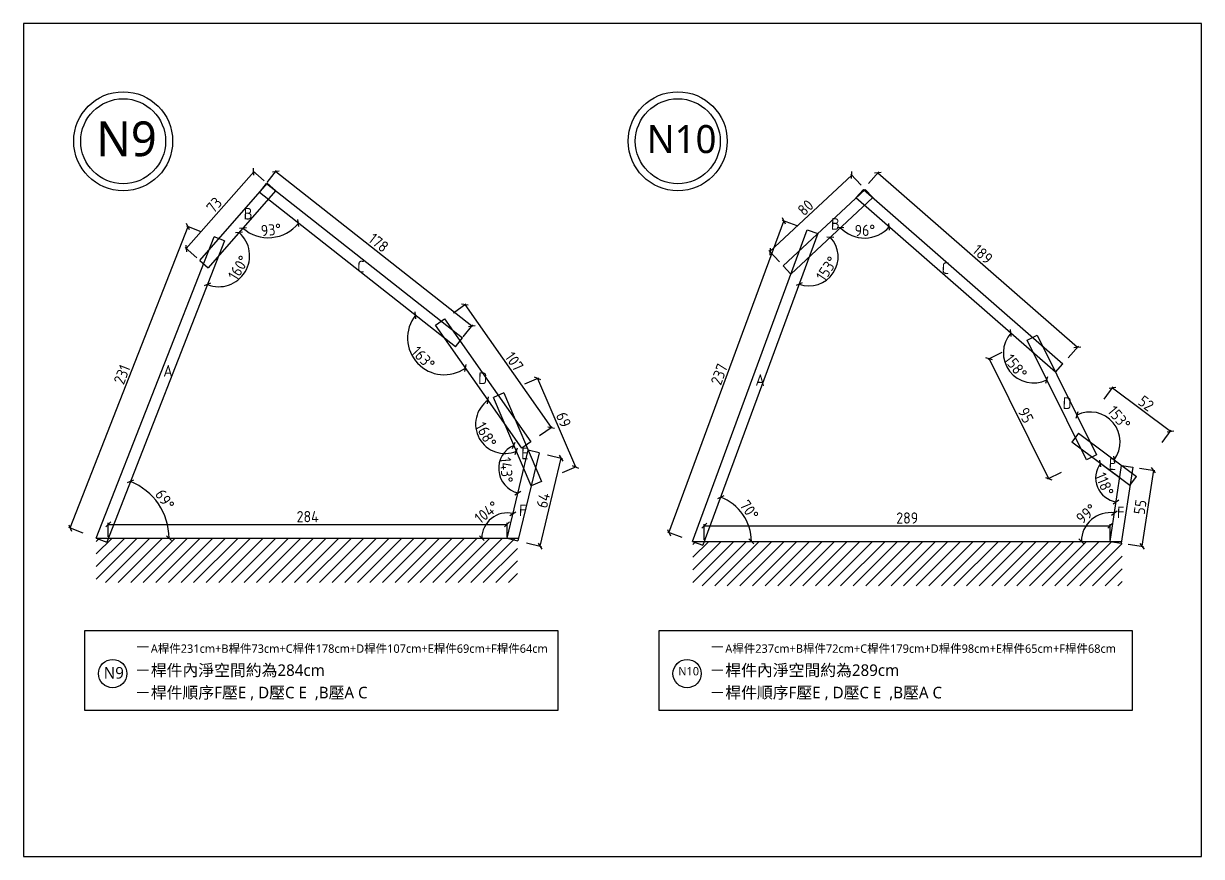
# Model space of a CAD drawing. Header units: centimetres. Extents: x -6116 to 16873, y -2889 to 4505.
# Drawn here: x -1205 to -365, y 2911 to 3505 of the extents above; entities that cross this region are included whole.
import ezdxf

# ---------------------------------------------------------------- set-up
doc = ezdxf.new("R2010")
doc.units = ezdxf.units.CM
for name, color, linetype in [('5', 5, 'Continuous'), ('D_wood木做櫃', 30, 'Continuous'), ('frame圖框', 34, 'Continuous'), ('hatch填實', 8, 'Continuous'), ('planting植栽', 95, 'Continuous')]:
    doc.layers.add(name, color=color, linetype=linetype)
doc.styles.get("Standard").update_dxf_attribs({"font": 'ISOCP.SHX', "bigfont": 'CHINESET.SHX'})
doc.dimstyles.new('AM_ISO', dxfattribs={"dimtxt": 3.5, "dimasz": 3.5, "dimexe": 1, "dimexo": 1, "dimgap": 1.5, "dimtad": 1, "dimdec": 0, "dimdsep": 46, "dimtxsty": 'Standard', "dimcen": 0, "dimclrd": 256, "dimclre": 256, "dimclrt": 2, "dimadec": 0, "dimazin": 2, "dimtp": 0.1, "dimtm": 0.1, "dimtfac": 0.71, "dimtdec": 0, "dimtmove": 0, "dimatfit": 3, "dimfxl": 1, "dimlwd": -1, "dimlwe": -1, "dimarcsym": 1})

# ---------------------------------------------------------------- blocks, each defined once
blk = doc.blocks.new('_Oblique')
at = {"color": 0, "linetype": 'ByBlock', "lineweight": -2}
blk.add_line((-0.5, -0.5), (0.5, 0.5), dxfattribs=at)
blk = doc.blocks.new('*D270')
at = {"layer": 'DEFPOINTS', "color": 0, "transparency": 16777216}
for p in [(-1088.1, 3360.07), (-1069.54, 3352.81), (-1153.54, 3137.87)]:
    blk.add_point(p, dxfattribs=at)
at = {"layer": 'hatch填實', "linetype": 'ByBlock', "transparency": 16777216}
for p, q in [((-1172.11, 3145.13), (-1088.1, 3360.07)), ((-1078.79, 3356.43), (-1089.03, 3360.43)), ((-1162.79, 3141.49), (-1173.04, 3145.49))]:
    blk.add_line(p, q, dxfattribs=at)
at = {"layer": 'hatch填實', "transparency": 16777216, "xscale": 3.5, "yscale": 3.5, "zscale": 3.5}
for p, rotation in [((-1088.1, 3360.07), 68.65306302561493), ((-1172.11, 3145.13), 248.653063025615)]:
    blk.add_blockref('_Oblique', p, dxfattribs=dict(at, rotation=rotation))
at = {"layer": 'hatch填實', "transparency": 16777216, "insert": (-1135.23, 3254.6), "char_height": 8, "attachment_point": 5, "rotation": 68.65306}
blk.add_mtext('231', dxfattribs=at)
blk = doc.blocks.new('_ArchTick')
at = {"color": 0, "linetype": 'ByBlock', "const_width": 0.15}
blk.add_lwpolyline([(-0.5, -0.5), (0.5, 0.5)], dxfattribs=at)
blk = doc.blocks.new('*D271')
at = {"layer": 'DEFPOINTS', "color": 0, "transparency": 16777216}
for p in [(-1041.22, 3399.22), (-1031.61, 3390.77), (-1079.78, 3335.99)]:
    blk.add_point(p, dxfattribs=at)
at = {"layer": 'hatch填實', "linetype": 'ByBlock', "transparency": 16777216}
for p, q in [((-1089.39, 3344.44), (-1041.22, 3399.22)), ((-1033.71, 3392.61), (-1041.97, 3399.88)), ((-1081.88, 3337.83), (-1090.14, 3345.1))]:
    blk.add_line(p, q, dxfattribs=at)
at = {"layer": 'hatch填實', "transparency": 16777216, "xscale": 3.5, "yscale": 3.5, "zscale": 3.5}
for p, rotation in [((-1041.22, 3399.22), 48.67288759639933), ((-1089.39, 3344.44), 228.6728875963993)]:
    blk.add_blockref('_Oblique', p, dxfattribs=dict(at, rotation=rotation))
at = {"layer": 'hatch填實', "transparency": 16777216, "insert": (-1069.43, 3375.46), "char_height": 8, "attachment_point": 5, "rotation": 48.67289}
blk.add_mtext('73', dxfattribs=at)
blk = doc.blocks.new('*D272')
at = {"layer": 'DEFPOINTS', "color": 0, "transparency": 16777216}
for p in [(-1032.24, 3390.71), (-885.67, 3289.23), (-892.41, 3280.66)]:
    blk.add_point(p, dxfattribs=at)
at = {"layer": 'hatch填實', "linetype": 'ByBlock', "transparency": 16777216}
for p, q in [((-1031.62, 3391.5), (-1024.89, 3400.06)), ((-1025.5, 3399.27), (-885.67, 3289.23)), ((-891.79, 3281.45), (-885.06, 3290.01))]:
    blk.add_line(p, q, dxfattribs=at)
at = {"layer": 'hatch填實', "transparency": 16777216, "xscale": 3.5, "yscale": 3.5, "zscale": 3.5}
for p, rotation in [((-1025.5, 3399.27), 141.7967910982317), ((-885.67, 3289.23), 321.7967910982317)]:
    blk.add_blockref('_Oblique', p, dxfattribs=dict(at, rotation=rotation))
at = {"layer": 'hatch填實', "transparency": 16777216, "insert": (-952.19, 3348.57), "char_height": 8, "attachment_point": 5, "rotation": 321.79679}
blk.add_mtext('178', dxfattribs=at)
blk = doc.blocks.new('*D273')
at = {"layer": 'DEFPOINTS', "color": 0, "transparency": 16777216}
for p in [(-905.12, 3294.28), (-829.17, 3216.81), (-843.6, 3206.67)]:
    blk.add_point(p, dxfattribs=at)
at = {"layer": 'hatch填實', "linetype": 'ByBlock', "transparency": 16777216}
for p, q in [((-898.87, 3298.67), (-889.87, 3304.99)), ((-890.69, 3304.42), (-829.17, 3216.81)), ((-837.35, 3211.06), (-828.35, 3217.38))]:
    blk.add_line(p, q, dxfattribs=at)
at = {"layer": 'hatch填實', "transparency": 16777216, "xscale": 3.5, "yscale": 3.5, "zscale": 3.5}
for p, rotation in [((-890.69, 3304.42), 125.0767142049679), ((-829.17, 3216.81), 305.0767142049679)]:
    blk.add_blockref('_Oblique', p, dxfattribs=dict(at, rotation=rotation))
at = {"layer": 'hatch填實', "transparency": 16777216, "insert": (-855.42, 3263.78), "char_height": 8, "attachment_point": 5, "rotation": 305.07671}
blk.add_mtext('107', dxfattribs=at)
blk = doc.blocks.new('*D274')
at = {"layer": 'DEFPOINTS', "color": 0, "transparency": 16777216}
for p in [(-862.95, 3241.43), (-811.86, 3188.68), (-836.02, 3178.37)]:
    blk.add_point(p, dxfattribs=at)
at = {"layer": 'hatch填實', "linetype": 'ByBlock', "transparency": 16777216}
for p, q in [((-847.99, 3247.82), (-837.88, 3252.14)), ((-838.8, 3251.75), (-811.86, 3188.68)), ((-821.06, 3184.76), (-810.94, 3189.08))]:
    blk.add_line(p, q, dxfattribs=at)
at = {"layer": 'hatch填實', "transparency": 16777216, "xscale": 3.5, "yscale": 3.5, "zscale": 3.5}
for p, rotation in [((-838.8, 3251.75), 113.1289699187246), ((-811.86, 3188.68), 293.1289699187246)]:
    blk.add_blockref('_Oblique', p, dxfattribs=dict(at, rotation=rotation))
at = {"layer": 'hatch填實', "transparency": 16777216, "insert": (-820.27, 3222.38), "char_height": 8, "attachment_point": 5, "rotation": 293.12897}
blk.add_mtext('69', dxfattribs=at)
blk = doc.blocks.new('*D275')
at = {"layer": 'DEFPOINTS', "color": 0, "transparency": 16777216}
for p in [(-837.72, 3198.7), (-821.89, 3194.89), (-852.82, 3136)]:
    blk.add_point(p, dxfattribs=at)
at = {"layer": 'hatch填實', "linetype": 'ByBlock', "transparency": 16777216}
for p, q in [((-836.99, 3132.19), (-821.89, 3194.89)), ((-831.62, 3197.23), (-820.92, 3194.66)), ((-846.71, 3134.53), (-836.02, 3131.96))]:
    blk.add_line(p, q, dxfattribs=at)
at = {"layer": 'hatch填實', "transparency": 16777216, "xscale": 3.5, "yscale": 3.5, "zscale": 3.5}
for p, rotation in [((-821.89, 3194.89), 76.46530008811908), ((-836.99, 3132.19), 256.4653000881191)]:
    blk.add_blockref('_Oblique', p, dxfattribs=dict(at, rotation=rotation))
at = {"layer": 'hatch填實', "transparency": 16777216, "insert": (-834.79, 3164.83), "char_height": 8, "attachment_point": 5, "rotation": 76.4653}
blk.add_mtext('64', dxfattribs=at)
blk = doc.blocks.new('*D276')
at = {"layer": 'DEFPOINTS', "color": 0, "transparency": 16777216}
for p in [(-1062.09, 3349.9), (-1105.04, 3154.72), (-1153.54, 3137.87), (-1146.09, 3134.96), (-852.37, 3137.87)]:
    blk.add_point(p, dxfattribs=at)
at = {"layer": 'hatch填實', "linetype": 'ByBlock', "transparency": 16777216}
blk.add_arc((-1144.95, 3137.87), 43.32, 360, 68.65256, dxfattribs=at)
at = {"layer": 'hatch填實', "transparency": 16777216, "xscale": 3.5, "yscale": 3.5, "zscale": 3.5}
for p, rotation in [((-1129.18, 3178.22), 158.6525627296825), ((-1101.63, 3137.87), 270)]:
    blk.add_blockref('_Oblique', p, dxfattribs=dict(at, rotation=rotation))
at = {"layer": 'hatch填實', "transparency": 16777216, "insert": (-1104.64, 3165.4), "char_height": 8, "attachment_point": 5, "rotation": 304.32628}
blk.add_mtext('69°', dxfattribs=at)
blk = doc.blocks.new('*D277')
at = {"layer": 'DEFPOINTS', "color": 0, "transparency": 16777216}
for p in [(-1025.6, 3385.48), (-1062.09, 3349.9), (-1073.78, 3330.71), (-1054.54, 3320.56), (-1146.09, 3134.96)]:
    blk.add_point(p, dxfattribs=at)
at = {"layer": 'hatch填實', "linetype": 'ByBlock', "transparency": 16777216}
blk.add_arc((-1066.24, 3339.28), 22.08, 248.65256, 48.6694, dxfattribs=at)
at = {"layer": 'hatch填實', "transparency": 16777216, "xscale": 3.5, "yscale": 3.5, "zscale": 3.5}
for p, rotation in [((-1051.66, 3355.86), 138.6694022175027), ((-1074.27, 3318.72), 158.6525627296824)]:
    blk.add_blockref('_Oblique', p, dxfattribs=dict(at, rotation=rotation))
at = {"layer": 'hatch填實', "transparency": 16777216, "insert": (-1052.08, 3330.66), "char_height": 8, "attachment_point": 5, "rotation": 58.66098}
blk.add_mtext('160°', dxfattribs=at)
blk = doc.blocks.new('*D278')
at = {"layer": 'DEFPOINTS', "color": 0, "transparency": 16777216}
for p in [(-1025.6, 3385.48), (-1037.19, 3384.42), (-1035.77, 3352.58), (-1073.78, 3330.71), (-897.36, 3274.37)]:
    blk.add_point(p, dxfattribs=at)
at = {"layer": 'hatch填實', "linetype": 'ByBlock', "transparency": 16777216}
blk.add_arc((-1030.89, 3379.47), 27.32, 228.6694, 321.79679, dxfattribs=at)
at = {"layer": 'hatch填實', "transparency": 16777216, "xscale": 3.5, "yscale": 3.5, "zscale": 3.5}
for p, rotation in [((-1048.94, 3358.95), 138.6694022175027), ((-1009.42, 3362.57), 51.7967910982354)]:
    blk.add_blockref('_Oblique', p, dxfattribs=dict(at, rotation=rotation))
at = {"layer": 'hatch填實', "transparency": 16777216, "insert": (-1028.9, 3357.73), "char_height": 8, "attachment_point": 5, "rotation": 5.2331}
blk.add_mtext('93°', dxfattribs=at)
blk = doc.blocks.new('*D279')
at = {"layer": 'DEFPOINTS', "color": 0, "transparency": 16777216}
for p in [(-1037.19, 3384.42), (-911.67, 3289.68), (-930.47, 3273.31), (-897.36, 3274.37), (-850.15, 3202.07)]:
    blk.add_point(p, dxfattribs=at)
at = {"layer": 'hatch填實', "linetype": 'ByBlock', "transparency": 16777216}
blk.add_arc((-905.32, 3280.63), 26.2, 141.79679, 305.07671, dxfattribs=at)
at = {"layer": 'hatch填實', "transparency": 16777216, "xscale": 3.5, "yscale": 3.5, "zscale": 3.5}
for p, rotation in [((-925.9, 3296.84), 51.79679109823534), ((-890.26, 3259.19), 35.07671420496586)]:
    blk.add_blockref('_Oblique', p, dxfattribs=dict(at, rotation=rotation))
at = {"layer": 'hatch填實', "transparency": 16777216, "insert": (-920.34, 3266.4), "char_height": 8, "attachment_point": 5, "rotation": 313.43675}
blk.add_mtext('163°', dxfattribs=at)
blk = doc.blocks.new('*D280')
at = {"layer": 'DEFPOINTS', "color": 0, "transparency": 16777216}
for p in [(-911.67, 3289.68), (-870.31, 3238.29), (-883.01, 3218.74), (-850.15, 3202.07), (-843.37, 3175.22)]:
    blk.add_point(p, dxfattribs=at)
at = {"layer": 'hatch填實', "linetype": 'ByBlock', "transparency": 16777216}
blk.add_arc((-862.13, 3219.14), 20.88, 125.07671, 293.12897, dxfattribs=at)
at = {"layer": 'hatch填實', "transparency": 16777216, "xscale": 3.5, "yscale": 3.5, "zscale": 3.5}
for p, rotation in [((-874.13, 3236.22), 35.07671420496592), ((-853.93, 3199.93), 23.12896991872578)]:
    blk.add_blockref('_Oblique', p, dxfattribs=dict(at, rotation=rotation))
at = {"layer": 'hatch填實', "transparency": 16777216, "insert": (-875.57, 3211.66), "char_height": 8, "attachment_point": 5, "rotation": 299.10284}
blk.add_mtext('168°', dxfattribs=at)
blk = doc.blocks.new('*D281')
at = {"layer": 'DEFPOINTS', "color": 0, "transparency": 16777216}
for p in [(-870.31, 3238.29), (-845.5, 3200.57), (-865.58, 3193.41), (-843.37, 3175.22), (-860.59, 3137.87)]:
    blk.add_point(p, dxfattribs=at)
at = {"layer": 'hatch填實', "linetype": 'ByBlock', "transparency": 16777216}
blk.add_arc((-848.64, 3187.55), 17.93, 113.12897, 256.4664, dxfattribs=at)
at = {"layer": 'hatch填實', "transparency": 16777216, "xscale": 3.5, "yscale": 3.5, "zscale": 3.5}
for p, rotation in [((-855.68, 3204.04), 23.12896991872564), ((-852.83, 3170.11), 346.4664011124859)]:
    blk.add_blockref('_Oblique', p, dxfattribs=dict(at, rotation=rotation))
at = {"layer": 'hatch填實', "transparency": 16777216, "insert": (-861.03, 3186.51), "char_height": 8, "attachment_point": 5, "rotation": 274.79769}
blk.add_mtext('143°', dxfattribs=at)
blk = doc.blocks.new('*D282')
at = {"layer": 'DEFPOINTS', "color": 0, "transparency": 16777216}
for p in [(-845.5, 3200.57), (-867.03, 3154.65), (-1153.54, 3137.87), (-860.59, 3137.87), (-852.37, 3137.87)]:
    blk.add_point(p, dxfattribs=at)
at = {"layer": 'hatch填實', "linetype": 'ByBlock', "transparency": 16777216}
blk.add_arc((-860.59, 3137.87), 17.97, 76.4664, 180, dxfattribs=at)
at = {"layer": 'hatch填實', "transparency": 16777216, "xscale": 3.5, "yscale": 3.5, "zscale": 3.5}
for p, rotation in [((-856.39, 3155.34), 346.466401112486), ((-878.56, 3137.87), 269.9999999999998)]:
    blk.add_blockref('_Oblique', p, dxfattribs=dict(at, rotation=rotation))
at = {"layer": 'hatch填實', "transparency": 16777216, "insert": (-875.12, 3156.31), "char_height": 8, "attachment_point": 5, "rotation": 38.2332}
blk.add_mtext('104°', dxfattribs=at)
blk = doc.blocks.new('*D283')
at = {"layer": 'DEFPOINTS', "color": 0, "transparency": 16777216}
for p in [(-860.59, 3147.71), (-1144.95, 3137.87), (-860.59, 3137.87)]:
    blk.add_point(p, dxfattribs=at)
at = {"layer": 'hatch填實', "linetype": 'ByBlock', "transparency": 16777216}
for p, q in [((-1144.95, 3138.87), (-1144.95, 3148.71)), ((-1144.95, 3147.71), (-860.59, 3147.71)), ((-860.59, 3138.87), (-860.59, 3148.71))]:
    blk.add_line(p, q, dxfattribs=at)
at = {"layer": 'hatch填實', "transparency": 16777216, "xscale": 3.5, "yscale": 3.5, "zscale": 3.5, "rotation": 180}
blk.add_blockref('_Oblique', (-1144.95, 3147.71), dxfattribs=at)
at = {"layer": 'hatch填實', "transparency": 16777216, "xscale": 3.5, "yscale": 3.5, "zscale": 3.5}
blk.add_blockref('_Oblique', (-860.59, 3147.71), dxfattribs=at)
at = {"layer": 'hatch填實', "transparency": 16777216, "insert": (-1002.77, 3153.21), "char_height": 8, "attachment_point": 5}
blk.add_mtext('284', dxfattribs=at)
blk = doc.blocks.new('*D284')
at = {"layer": 'DEFPOINTS', "color": 0, "transparency": 16777216}
for p in [(-663.12, 3364.02), (-646.47, 3357.88), (-728.44, 3135.55)]:
    blk.add_point(p, dxfattribs=at)
at = {"layer": 'hatch填實', "linetype": 'ByBlock', "transparency": 16777216}
for p, q in [((-745.09, 3141.69), (-663.12, 3364.02)), ((-653.74, 3360.56), (-664.06, 3364.36)), ((-735.71, 3138.23), (-746.03, 3142.04))]:
    blk.add_line(p, q, dxfattribs=at)
at = {"layer": 'hatch填實', "transparency": 16777216, "xscale": 3.5, "yscale": 3.5, "zscale": 3.5}
for p, rotation in [((-663.12, 3364.02), 69.76108350069946), ((-745.09, 3141.69), 249.7610835006995)]:
    blk.add_blockref('_Oblique', p, dxfattribs=dict(at, rotation=rotation))
at = {"layer": 'hatch填實', "transparency": 16777216, "insert": (-709.27, 3254.76), "char_height": 8, "attachment_point": 5, "rotation": 69.76108}
blk.add_mtext('237', dxfattribs=at)
blk = doc.blocks.new('*D285')
at = {"layer": 'DEFPOINTS', "color": 0, "transparency": 16777216}
for p in [(-614.8, 3396.82), (-605.26, 3386.61), (-663.6, 3332.08)]:
    blk.add_point(p, dxfattribs=at)
at = {"layer": 'hatch填實', "linetype": 'ByBlock', "transparency": 16777216}
for p, q in [((-673.14, 3342.28), (-614.8, 3396.82)), ((-607.97, 3389.51), (-615.48, 3397.55)), ((-666.31, 3334.98), (-673.82, 3343.02))]:
    blk.add_line(p, q, dxfattribs=at)
at = {"layer": 'hatch填實', "transparency": 16777216, "xscale": 3.5, "yscale": 3.5, "zscale": 3.5}
for p, rotation in [((-614.8, 3396.82), 43.06659173163189), ((-673.14, 3342.28), 223.0665917316319)]:
    blk.add_blockref('_Oblique', p, dxfattribs=dict(at, rotation=rotation))
at = {"layer": 'hatch填實', "transparency": 16777216, "insert": (-647.72, 3373.57), "char_height": 8, "attachment_point": 5, "rotation": 43.06659}
blk.add_mtext('80', dxfattribs=at)
blk = doc.blocks.new('*D286')
at = {"layer": 'DEFPOINTS', "color": 0, "transparency": 16777216}
for p in [(-606.46, 3386.59), (-453.82, 3274.1), (-464.15, 3262.28)]:
    blk.add_point(p, dxfattribs=at)
at = {"layer": 'hatch填實', "linetype": 'ByBlock', "transparency": 16777216}
for p, q in [((-602.71, 3390.89), (-595.48, 3399.17)), ((-596.13, 3398.42), (-453.82, 3274.1)), ((-460.39, 3266.57), (-453.16, 3274.85))]:
    blk.add_line(p, q, dxfattribs=at)
at = {"layer": 'hatch填實', "transparency": 16777216, "xscale": 3.5, "yscale": 3.5, "zscale": 3.5}
for p, rotation in [((-596.13, 3398.42), 138.8618927007408), ((-453.82, 3274.1), 318.8618927007408)]:
    blk.add_blockref('_Oblique', p, dxfattribs=dict(at, rotation=rotation))
at = {"layer": 'hatch填實', "transparency": 16777216, "insert": (-521.36, 3340.4), "char_height": 8, "attachment_point": 5, "rotation": 318.86189}
blk.add_mtext('189', dxfattribs=at)
blk = doc.blocks.new('*D287')
at = {"layer": 'DEFPOINTS', "color": 0, "transparency": 16777216}
for p in [(-414.38, 3188.6), (-422.59, 3134.35), (-407.77, 3132.11)]:
    blk.add_point(p, dxfattribs=at)
at = {"layer": 'hatch填實', "linetype": 'ByBlock', "transparency": 16777216}
for p, q in [((-409.44, 3187.86), (-398.57, 3186.21)), ((-399.56, 3186.36), (-407.77, 3132.11)), ((-417.66, 3133.6), (-406.78, 3131.96))]:
    blk.add_line(p, q, dxfattribs=at)
at = {"layer": 'hatch填實', "transparency": 16777216, "xscale": 3.5, "yscale": 3.5, "zscale": 3.5}
for p, rotation in [((-399.56, 3186.36), 81.39375573321709), ((-407.77, 3132.11), 261.3937557332171)]:
    blk.add_blockref('_Oblique', p, dxfattribs=dict(at, rotation=rotation))
at = {"layer": 'hatch填實', "transparency": 16777216, "insert": (-409.1, 3160.06), "char_height": 8, "attachment_point": 5, "rotation": 81.39376}
blk.add_mtext('55', dxfattribs=at)
blk = doc.blocks.new('*D315')
at = {"layer": 'DEFPOINTS', "color": 0, "transparency": 16777216}
for p in [(-638.96, 3355.11), (-689.07, 3148.8), (-728.44, 3135.55), (-422.41, 3135.55), (-720.94, 3132.78)]:
    blk.add_point(p, dxfattribs=at)
at = {"layer": 'hatch填實', "linetype": 'ByBlock', "transparency": 16777216}
blk.add_arc((-719.92, 3135.55), 33.57, 0, 69.76063, dxfattribs=at)
at = {"layer": 'hatch填實', "transparency": 16777216, "xscale": 3.5, "yscale": 3.5, "zscale": 3.5}
for p, rotation in [((-708.3, 3167.05), 159.7606314738951), ((-686.35, 3135.55), 270.0000000000003)]:
    blk.add_blockref('_Oblique', p, dxfattribs=dict(at, rotation=rotation))
at = {"layer": 'hatch填實', "transparency": 16777216, "insert": (-687.87, 3157.89), "char_height": 8, "attachment_point": 5, "rotation": 304.88032}
blk.add_mtext('70°', dxfattribs=at)
blk = doc.blocks.new('*D316')
at = {"layer": 'DEFPOINTS', "color": 0, "transparency": 16777216}
for p in [(-599.79, 3380.77), (-638.96, 3355.11), (-658.14, 3326.24), (-634.53, 3320.68), (-720.94, 3132.78)]:
    blk.add_point(p, dxfattribs=at)
at = {"layer": 'hatch填實', "linetype": 'ByBlock', "transparency": 16777216}
blk.add_arc((-645.12, 3338.4), 20.64, 249.76063, 43.06659, dxfattribs=at)
at = {"layer": 'hatch填實', "transparency": 16777216, "xscale": 3.5, "yscale": 3.5, "zscale": 3.5}
for p, rotation in [((-630.04, 3352.49), 133.0665917316361), ((-652.26, 3319.03), 159.760631473895)]:
    blk.add_blockref('_Oblique', p, dxfattribs=dict(at, rotation=rotation))
at = {"layer": 'hatch填實', "transparency": 16777216, "insert": (-632.51, 3330.02), "char_height": 8, "attachment_point": 5, "rotation": 56.41361}
blk.add_mtext('153°', dxfattribs=at)
blk = doc.blocks.new('*D317')
at = {"layer": 'DEFPOINTS', "color": 0, "transparency": 16777216}
for p in [(-611.73, 3380.57), (-599.79, 3380.77), (-611.73, 3352.67), (-658.14, 3326.24), (-469.41, 3256.25)]:
    blk.add_point(p, dxfattribs=at)
at = {"layer": 'hatch填實', "linetype": 'ByBlock', "transparency": 16777216}
blk.add_arc((-605.67, 3375.27), 23.4, 223.06659, 318.86322, dxfattribs=at)
at = {"layer": 'hatch填實', "transparency": 16777216, "xscale": 3.5, "yscale": 3.5, "zscale": 3.5}
for p, rotation in [((-622.77, 3359.29), 133.0665917316362), ((-588.05, 3359.88), 48.8632225870367)]:
    blk.add_blockref('_Oblique', p, dxfattribs=dict(at, rotation=rotation))
at = {"layer": 'hatch填實', "transparency": 16777216, "insert": (-605.37, 3357.38), "char_height": 8, "attachment_point": 5, "rotation": 0.96491}
blk.add_mtext('96°', dxfattribs=at)
blk = doc.blocks.new('*D318')
at = {"layer": 'DEFPOINTS', "color": 0, "transparency": 16777216}
for p in [(-611.73, 3380.57), (-489.72, 3279.16), (-506.21, 3265.81), (-469.41, 3256.25), (-447.3, 3193.76)]:
    blk.add_point(p, dxfattribs=at)
at = {"layer": 'hatch填實', "linetype": 'ByBlock', "transparency": 16777216}
blk.add_arc((-485.19, 3270.04), 21.44, 138.86322, 296.41572, dxfattribs=at)
at = {"layer": 'hatch填實', "transparency": 16777216, "xscale": 3.5, "yscale": 3.5, "zscale": 3.5}
for p, rotation in [((-501.34, 3284.14), 48.86322258703654), ((-475.65, 3250.84), 26.41571891752334)]:
    blk.add_blockref('_Oblique', p, dxfattribs=dict(at, rotation=rotation))
at = {"layer": 'hatch填實', "transparency": 16777216, "insert": (-497.81, 3260.3), "char_height": 8, "attachment_point": 5, "rotation": 307.63947}
blk.add_mtext('158°', dxfattribs=at)
blk = doc.blocks.new('*D319')
at = {"layer": 'DEFPOINTS', "color": 0, "transparency": 16777216}
for p in [(-482.56, 3282.72), (-452.95, 3212.69), (-424.05, 3211.81), (-440.14, 3197.32), (-411.59, 3181.81)]:
    blk.add_point(p, dxfattribs=at)
at = {"layer": 'hatch填實', "linetype": 'ByBlock', "transparency": 16777216}
blk.add_arc((-444.72, 3206.54), 21.32, 323.25717, 116.41408, dxfattribs=at)
at = {"layer": 'hatch填實', "transparency": 16777216, "xscale": 3.5, "yscale": 3.5, "zscale": 3.5}
for p, rotation in [((-454.2, 3225.64), 206.4140820538468), ((-427.63, 3193.78), 233.2571672656167)]:
    blk.add_blockref('_Oblique', p, dxfattribs=dict(at, rotation=rotation))
at = {"layer": 'hatch填實', "transparency": 16777216, "insert": (-424.12, 3223.72), "char_height": 8, "attachment_point": 5, "rotation": 309.83562}
blk.add_mtext('153°', dxfattribs=at)
blk = doc.blocks.new('*D320')
at = {"layer": 'DEFPOINTS', "color": 0, "transparency": 16777216}
for p in [(-452.95, 3212.69), (-387.46, 3214.14), (-411.59, 3181.81)]:
    blk.add_point(p, dxfattribs=at)
at = {"layer": 'hatch填實', "linetype": 'ByBlock', "transparency": 16777216}
for p, q in [((-434.8, 3237), (-428.22, 3245.82)), ((-428.82, 3245.02), (-387.46, 3214.14)), ((-393.44, 3206.13), (-386.86, 3214.94))]:
    blk.add_line(p, q, dxfattribs=at)
at = {"layer": 'hatch填實', "transparency": 16777216, "xscale": 3.5, "yscale": 3.5, "zscale": 3.5}
for p, rotation in [((-428.82, 3245.02), 143.2571672656147), ((-387.46, 3214.14), 323.2571672656147)]:
    blk.add_blockref('_Oblique', p, dxfattribs=dict(at, rotation=rotation))
at = {"layer": 'hatch填實', "transparency": 16777216, "insert": (-404.85, 3233.99), "char_height": 8, "attachment_point": 5, "rotation": 323.25717}
blk.add_mtext('52', dxfattribs=at)
blk = doc.blocks.new('*D321')
at = {"layer": 'DEFPOINTS', "color": 0, "transparency": 16777216}
for p in [(-422.29, 3189.8), (-438.93, 3154.25), (-728.44, 3135.55), (-430.5, 3135.55), (-422.41, 3135.55)]:
    blk.add_point(p, dxfattribs=at)
at = {"layer": 'hatch填實', "linetype": 'ByBlock', "transparency": 16777216}
blk.add_arc((-430.5, 3135.55), 20.52, 81.39449, 180, dxfattribs=at)
at = {"layer": 'hatch填實', "transparency": 16777216, "xscale": 3.5, "yscale": 3.5, "zscale": 3.5}
for p, rotation in [((-427.43, 3155.84), 351.3944913140194), ((-451.02, 3135.55), 270.0000000000004)]:
    blk.add_blockref('_Oblique', p, dxfattribs=dict(at, rotation=rotation))
at = {"layer": 'hatch填實', "transparency": 16777216, "insert": (-447.47, 3155.28), "char_height": 8, "attachment_point": 5, "rotation": 40.69725}
blk.add_mtext('99°', dxfattribs=at)
blk = doc.blocks.new('*D322')
at = {"layer": 'DEFPOINTS', "color": 0, "transparency": 16777216}
for p in [(-457.74, 3206.28), (-422.29, 3189.8), (-440.82, 3180.04), (-416.38, 3175.4), (-430.5, 3135.55)]:
    blk.add_point(p, dxfattribs=at)
at = {"layer": 'hatch填實', "linetype": 'ByBlock', "transparency": 16777216}
blk.add_arc((-423.65, 3180.83), 17.19, 143.26122, 261.39449, dxfattribs=at)
at = {"layer": 'hatch填實', "transparency": 16777216, "xscale": 3.5, "yscale": 3.5, "zscale": 3.5}
for p, rotation in [((-437.42, 3191.11), 53.26122111215319), ((-426.22, 3163.84), 351.3944913140191)]:
    blk.add_blockref('_Oblique', p, dxfattribs=dict(at, rotation=rotation))
at = {"layer": 'hatch填實', "transparency": 16777216, "insert": (-434.46, 3176.39), "char_height": 8, "attachment_point": 5, "rotation": 292.32786}
blk.add_mtext('118°', dxfattribs=at)
blk = doc.blocks.new('*D323')
at = {"layer": 'DEFPOINTS', "color": 0, "transparency": 16777216}
for p in [(-430.5, 3146.73), (-719.92, 3135.55), (-430.5, 3135.55)]:
    blk.add_point(p, dxfattribs=at)
at = {"layer": 'hatch填實', "linetype": 'ByBlock', "transparency": 16777216}
for p, q in [((-719.92, 3136.74), (-719.92, 3147.74)), ((-719.92, 3146.74), (-430.5, 3146.73)), ((-430.5, 3136.73), (-430.5, 3147.73))]:
    blk.add_line(p, q, dxfattribs=at)
at = {"layer": 'hatch填實', "transparency": 16777216, "xscale": 3.5, "yscale": 3.5, "zscale": 3.5}
for p, rotation in [((-719.92, 3146.74), 179.9990239231315), ((-430.5, 3146.73), 359.9990239231316)]:
    blk.add_blockref('_Oblique', p, dxfattribs=dict(at, rotation=rotation))
at = {"layer": 'hatch填實', "transparency": 16777216, "insert": (-575.21, 3152.24), "char_height": 8, "attachment_point": 5, "rotation": 359.99902}
blk.add_mtext('289', dxfattribs=at)
blk = doc.blocks.new('*D347')
at = {"layer": 'DEFPOINTS', "color": 0, "transparency": 16777216}
for p in [(-489.72, 3279.16), (-447.3, 3193.76), (-474.34, 3180.34)]:
    blk.add_point(p, dxfattribs=at)
at = {"layer": 'hatch填實', "linetype": 'ByBlock', "transparency": 16777216}
for p, q in [((-507.8, 3270.18), (-517.65, 3265.29)), ((-516.76, 3265.73), (-474.34, 3180.34)), ((-465.38, 3184.78), (-475.23, 3179.89))]:
    blk.add_line(p, q, dxfattribs=at)
at = {"layer": 'hatch填實', "transparency": 16777216, "xscale": 3.5, "yscale": 3.5, "zscale": 3.5}
for p, rotation in [((-516.76, 3265.73), 116.4157189175233), ((-474.34, 3180.34), 296.4157189175233)]:
    blk.add_blockref('_Oblique', p, dxfattribs=dict(at, rotation=rotation))
at = {"layer": 'hatch填實', "transparency": 16777216, "insert": (-490.62, 3225.48), "char_height": 8, "attachment_point": 5, "rotation": 296.41572}
blk.add_mtext('95', dxfattribs=at)

msp = doc.modelspace()

# ---------------------------------------------------------------- hatches: boundary and pattern name
at = {"layer": 'planting植栽'}
h = msp.add_hatch(dxfattribs=at)
h.set_pattern_fill('ANSI31', color=256, scale=2)
h.set_pattern_definition([(45, (-1499.997, 2555.62), (-4.49013, 4.49013), [])])
h.paths.add_polyline_path([(-1153.54365, 3137.87243), (-853.17804, 3137.87243), (-853.17804, 3106.24767), (-1153.54365, 3106.24767)])
h = msp.add_hatch(dxfattribs=at)
h.set_pattern_fill('ANSI31', color=256, scale=2)
h.set_pattern_definition([(45, (-1074.5116, 2553.3), (-4.49013, 4.49013), [])])
h.paths.add_polyline_path([(-728.05832, 3135.55257), (-421.98018, 3135.55257), (-421.98018, 3103.92781), (-728.05832, 3103.92781)])

# ---------------------------------------------------------------- linework, layer by layer
for p, q in [((-905.30736, 3280.62717), (-905.30736, 3280.62224)), ((-436.8342, 3190.67107), (-436.83105, 3190.66474)), ((-415.0228, 3184.37234), (-415.0228, 3184.36741))]:
    msp.add_line(p, q)
at = {"layer": '5', "linetype": 'ByBlock'}
for points in [[(-1161.73156, 3072.10047), (-824.44595, 3072.10047), (-824.44595, 3014.95072), (-1161.73156, 3014.95072)], [(-752.05839, 3072.10047), (-414.77278, 3072.10047), (-414.77278, 3014.95072), (-752.05839, 3014.95072)]]:
    msp.add_lwpolyline(points, close=True, dxfattribs=at)
at = {"layer": '5', "color": 1, "linetype": 'ByBlock'}
for radius in [35.27331, 30.27331]:
    msp.add_circle((-1134.32225, 3420.95512), radius, dxfattribs=at)
at = {"layer": '5', "linetype": 'ByBlock'}
for centre, radius in [((-738.82163, 3420.95512), 35.27331), ((-738.82163, 3420.95512), 30.27331), ((-1141.82794, 3041.26821), 10.0911), ((-732.15477, 3041.26821), 10.0911)]:
    msp.add_circle(centre, radius, dxfattribs=at)
at = {"layer": 'D_wood木做櫃'}
for p, q in [((-1079.78201, 3335.99085), (-1031.61083, 3390.77065)), ((-1025.60073, 3385.48496), (-1073.77524, 3330.70809)), ((-1037.19288, 3384.4228), (-1032.24259, 3390.71246)), ((-1032.24259, 3390.71246), (-892.41224, 3280.66414)), ((-1025.60073, 3385.48496), (-1031.61083, 3390.77065)), ((-663.59872, 3332.07888), (-605.25937, 3386.61539)), ((-611.72978, 3380.56675), (-606.46421, 3386.5947)), ((-606.46421, 3386.5947), (-464.14574, 3262.2756)), ((-599.79377, 3380.76788), (-605.25937, 3386.61539)), ((-897.36237, 3274.37437), (-1037.19288, 3384.4228)), ((-599.79377, 3380.76788), (-658.13636, 3326.23563)), ((-469.40843, 3256.25096), (-611.72978, 3380.56675)), ((-1153.54365, 3137.87243), (-1069.53829, 3352.8143)), ((-1062.08539, 3349.90149), (-1069.53839, 3352.81434)), ((-728.44167, 3135.55115), (-646.46996, 3357.87763)), ((-638.96217, 3355.1095), (-720.93565, 3132.78361)), ((-646.46984, 3357.87758), (-638.96217, 3355.1095)), ((-1062.08539, 3349.90149), (-1146.09255, 3134.96026)), ((-1079.78201, 3335.99085), (-1073.77479, 3330.70769)), ((-1066.24026, 3339.27575), (-1066.24026, 3339.27082)), ((-645.12645, 3338.39587), (-645.12645, 3338.39094)), ((-658.13636, 3326.23563), (-663.59872, 3332.07888)), ((-911.67112, 3289.68368), (-905.1207, 3294.28304)), ((-905.1207, 3294.28304), (-843.60419, 3206.67122)), ((-850.15061, 3202.07429), (-911.6706, 3289.68404)), ((-897.36237, 3274.37437), (-892.41517, 3280.66041)), ((-489.72263, 3279.15945), (-482.55531, 3282.71954)), ((-447.30312, 3193.76474), (-489.72263, 3279.15945)), ((-482.55559, 3282.7194), (-440.13862, 3197.32368)), ((-485.18667, 3270.03304), (-485.18667, 3270.02811)), ((-469.40843, 3256.25096), (-464.14574, 3262.2756)), ((-862.95307, 3241.43178), (-870.31188, 3238.28858)), ((-843.3748, 3175.22387), (-870.31188, 3238.28858)), ((-862.95203, 3241.43222), (-836.01851, 3178.36599)), ((-452.95464, 3212.69), (-457.74185, 3206.27653)), ((-452.95464, 3212.69), (-411.59436, 3181.81287)), ((-860.59466, 3137.87243), (-845.50258, 3200.57344)), ((-843.60357, 3206.67165), (-850.15061, 3202.07429)), ((-837.7236, 3198.70104), (-845.50258, 3200.57344)), ((-416.37953, 3175.40309), (-457.74154, 3206.27695)), ((-451.03193, 3201.2712), (-451.03193, 3201.26627)), ((-423.65071, 3180.82508), (-451.03193, 3201.26627)), ((-837.7234, 3198.70099), (-852.81671, 3136.00013)), ((-440.13862, 3197.32368), (-447.30293, 3193.76483)), ((-840.24009, 3188.25104), (-840.24009, 3188.24611)), ((-430.50295, 3135.54622), (-422.29258, 3189.79952)), ((-414.38187, 3188.60226), (-422.59294, 3134.34906)), ((-422.29258, 3189.79952), (-414.38187, 3188.60226)), ((-836.01795, 3178.36623), (-843.3748, 3175.22387)), ((-423.65071, 3180.82508), (-423.65004, 3180.82951)), ((-416.37953, 3175.40309), (-411.59436, 3181.81287)), ((-1153.54365, 3137.87243), (-1146.09255, 3134.96026)), ((-860.59466, 3137.87243), (-852.81671, 3136.00013)), ((-728.44167, 3135.55115), (-720.93731, 3132.78423)), ((-430.50295, 3135.54622), (-422.59294, 3134.34906))]:
    msp.add_line(p, q, dxfattribs=at)
at = {"layer": 'frame圖框'}
msp.add_lwpolyline([(-1205.37703, 3504.87243), (-1205.37703, 2910.87243), (-365.37703, 2910.87243), (-365.37703, 3504.87243)], close=True, dxfattribs=at)
at = {"layer": 'hatch填實'}
for p, q in [((-1153.54365, 3137.87243), (-852.36601, 3137.87243)), ((-728.44167, 3135.55115), (-422.41101, 3135.55115))]:
    msp.add_line(p, q, dxfattribs=at)

# ---------------------------------------------------------------- texts
at = {"layer": '5', "linetype": 'ByBlock', "attachment_point": 1}
for s, insert, char_height in [('{\\fMicrosoft JhengHei|b0|i0|c136|p34;N9}', (-1153.43956, 3435.12114), 24.8271142), ('{\\fMicrosoft JhengHei|b0|i0|c136|p34;N10}', (-760.84374, 3432.48215), 20), ('{\\fMicrosoft JhengHei|b0|i0|c136|p34;－\\H0.72501x;A桿件231cm+B桿件73cm+C桿件178cm+D桿件107cm+E桿件69cm+F桿件64cm}', (-1125.90716, 3064.37467), 8.2757047), ('{\\fMicrosoft JhengHei|b0|i0|c136|p34;－\\H0.72501x;A桿件237cm+B桿件72cm+C桿件179cm+D桿件98cm+E桿件65cm+F桿件68cm}', (-716.23399, 3064.37467), 8.2757047), ('{\\fMicrosoft JhengHei|b0|i0|c136|p34;－桿件內淨空間約為284cm}', (-1125.90716, 3047.83999), 8.2757047), ('{\\fMicrosoft JhengHei|b0|i0|c136|p34;－桿件內淨空間約為289cm}', (-716.23399, 3047.83999), 8.2757047), ('{\\fMicrosoft JhengHei|b0|i0|c136|p34;－桿件順序F壓E , D壓C E  ,B壓A C}', (-1125.90716, 3031.87832), 8.2757047), ('{\\fMicrosoft JhengHei|b0|i0|c136|p34;－桿件順序F壓E , D壓C E  ,B壓A C}', (-716.23399, 3031.87832), 8.2757047)]:
    msp.add_mtext(s, dxfattribs=dict(at, insert=insert, char_height=char_height))
at = {"layer": '5', "linetype": 'ByBlock', "char_height": 8.2757, "attachment_point": 1, "rotation": 358.34569937}
for s, insert in [('B', (-1048.24326, 3373.4627)), ('B', (-629.44822, 3366.16133)), ('C', (-967.29077, 3335.83164)), ('C', (-550.50035, 3334.6599)), ('A', (-1105.53505, 3261.39878)), ('D', (-881.00473, 3256.156)), ('A', (-683.29409, 3254.86354)), ('D', (-464.23519, 3238.35114)), ('E', (-850.33625, 3202.46197)), ('E', (-431.37695, 3194.84761)), ('F', (-851.92947, 3161.85771)), ('F', (-425.51013, 3160.39986))]:
    msp.add_mtext(s, dxfattribs=dict(at, insert=insert))
at = {"layer": '5', "linetype": 'ByBlock', "width": 13.3778984, "attachment_point": 1}
for s, insert, char_height in [('{\\fMicrosoft JhengHei|b0|i0|c136|p34;N9}', (-1148.20038, 3045.99021), 8.2757047), ('{\\fMicrosoft JhengHei|b0|i0|c136|p34;N10}', (-738.52721, 3045.99021), 6)]:
    msp.add_mtext(s, dxfattribs=dict(at, insert=insert, char_height=char_height))

# ---------------------------------------------------------------- dimensions: what is measured, and where the dimension line sits
at = {"layer": 'hatch填實'}
for p1, p2, distance, picture, middle in [((-1079.78201, 3335.99085), (-1031.61083, 3390.77065), 12.79059, '*D271', (-1069.43177, 3375.45907)), ((-1032.24259, 3390.71246), (-892.41224, 3280.66414), 10.89558, '*D272', (-952.18753, 3348.57231)), ((-663.59872, 3332.07888), (-605.25574, 3386.6115), 13.96994, '*D285', (-647.72223, 3373.56915)), ((-606.46421, 3386.5947), (-464.14574, 3262.2756), 15.70208, '*D286', (-521.35663, 3340.40298)), ((-1153.54365, 3137.87243), (-1069.53839, 3352.81434), 19.92873, '*D270', (-1135.2259, 3254.60009)), ((-728.44167, 3135.55115), (-646.46996, 3357.87763), 17.74803, '*D284', (-709.26921, 3254.75698)), ((-905.1207, 3294.28304), (-843.60088, 3206.67354), 17.63863, '*D273', (-855.42452, 3263.77543)), ((-489.72263, 3279.15945), (-447.30312, 3193.76474), -30.18685, '*D347', (-490.62217, 3225.47939)), ((-862.95307, 3241.43178), (-836.01599, 3178.36706), 26.26614, '*D274', (-820.27165, 3222.37723)), ((-452.95464, 3212.69), (-411.59436, 3181.81287), 40.34259, '*D320', (-404.84988, 3233.98704)), ((-852.81671, 3136.00013), (-837.7234, 3198.70099), -16.28117, '*D275', (-834.7883, 3164.8274)), ((-414.38187, 3188.60226), (-422.59294, 3134.34906), 14.99345, '*D287', (-409.10086, 3160.05503)), ((-719.91524, 3135.55115), (-430.50295, 3135.54622), 11.18769, '*D323', (-575.20881, 3152.23716))]:
    dim = msp.add_aligned_dim(p1=p1, p2=p2, distance=distance, dimstyle='AM_ISO', override={"dimtxt": 8, "dimblk": 'Oblique', "dimclrt": 256, "dimldrblk": 'ArchTick', "dimfxl": 10, "dimfxlon": 1}, dxfattribs=at)
    dim.commit()
    dim.dimension.update_dxf_attribs({"geometry": picture, "text_midpoint": middle})
for base, line1, line2, picture, middle in [((-1054.54055, 3320.55563), ((-1025.60073, 3385.48496), (-1073.77524, 3330.70809)), ((-1062.08539, 3349.90149), (-1146.09255, 3134.96026)), '*D277', (-1052.07832, 3330.658)), ((-1035.77457, 3352.58022), ((-897.36237, 3274.37437), (-1037.19288, 3384.4228)), ((-1025.60073, 3385.48496), (-1073.77524, 3330.70809)), '*D278', (-1028.90378, 3357.73186)), ((-930.46923, 3273.31416), ((-850.15061, 3202.07429), (-911.6706, 3289.68404)), ((-897.36237, 3274.37437), (-1037.19288, 3384.4228)), '*D279', (-920.34412, 3266.40275)), ((-634.53456, 3320.67912), ((-599.79377, 3380.76788), (-658.13636, 3326.23563)), ((-638.96217, 3355.1095), (-720.93565, 3132.78361)), '*D316', (-632.50934, 3330.02184)), ((-611.72828, 3352.6703), ((-469.40843, 3256.25096), (-611.72978, 3380.56675)), ((-599.79377, 3380.76788), (-658.13636, 3326.23563)), '*D317', (-605.36954, 3357.37531)), ((-506.20578, 3265.80686), ((-447.30312, 3193.76474), (-489.72263, 3279.15945)), ((-469.40843, 3256.25096), (-611.72978, 3380.56675)), '*D318', (-497.81043, 3260.30469)), ((-689.07403, 3148.80384), ((-728.44167, 3135.55115), (-422.41101, 3135.55115)), ((-638.96217, 3355.1095), (-720.93565, 3132.78361)), '*D315', (-687.86583, 3157.89276)), ((-1105.04191, 3154.71913), ((-1153.54365, 3137.87243), (-852.36601, 3137.87243)), ((-1062.08539, 3349.90149), (-1146.09255, 3134.96026)), '*D276', (-1104.63503, 3165.40353)), ((-883.00556, 3218.73635), ((-843.3748, 3175.22387), (-870.31188, 3238.28858)), ((-850.15061, 3202.07429), (-911.6706, 3289.68404)), '*D280', (-875.56779, 3211.65519)), ((-424.05448, 3211.81007), ((-452.95464, 3212.69), (-411.59436, 3181.81287)), ((-482.55559, 3282.7194), (-440.13862, 3197.32368)), '*D319', (-424.11903, 3223.72253)), ((-865.58253, 3193.41124), ((-860.59466, 3137.87243), (-845.50258, 3200.57344)), ((-843.3748, 3175.22387), (-870.31188, 3238.28858)), '*D281', (-861.02524, 3186.50675)), ((-867.0269, 3154.6486), ((-1153.54365, 3137.87243), (-852.36601, 3137.87243)), ((-860.59466, 3137.87243), (-845.50258, 3200.57344)), '*D282', (-875.11754, 3156.30573)), ((-440.81774, 3180.03868), ((-430.50295, 3135.54622), (-422.29258, 3189.79952)), ((-416.37953, 3175.40309), (-457.74154, 3206.27695)), '*D322', (-434.45981, 3176.39039)), ((-438.93256, 3154.25452), ((-728.44167, 3135.55115), (-422.41101, 3135.55115)), ((-430.50295, 3135.54622), (-422.29258, 3189.79952)), '*D321', (-447.46594, 3155.27523))]:
    dim = msp.add_angular_dim_2l(base=base, line1=line1, line2=line2, dimstyle='AM_ISO', override={"dimtxt": 8, "dimblk": 'Oblique', "dimclrt": 256, "dimldrblk": 'ArchTick', "dimfxl": 10, "dimfxlon": 1}, dxfattribs=at)
    dim.commit()
    dim.dimension.update_dxf_attribs({"geometry": picture, "text_midpoint": middle})
dim = msp.add_linear_dim(base=(-860.59466, 3147.71121), p1=(-1144.95436, 3137.87243), p2=(-860.59466, 3137.87243), dimstyle='AM_ISO', override={"dimtxt": 8, "dimblk": 'Oblique', "dimclrt": 256, "dimldrblk": 'ArchTick', "dimfxl": 10, "dimfxlon": 1}, dxfattribs=at)
dim.commit()
dim.dimension.update_dxf_attribs({"geometry": '*D283', "text_midpoint": (-1002.77451, 3153.212)})

doc.saveas('drawing.dxf')
